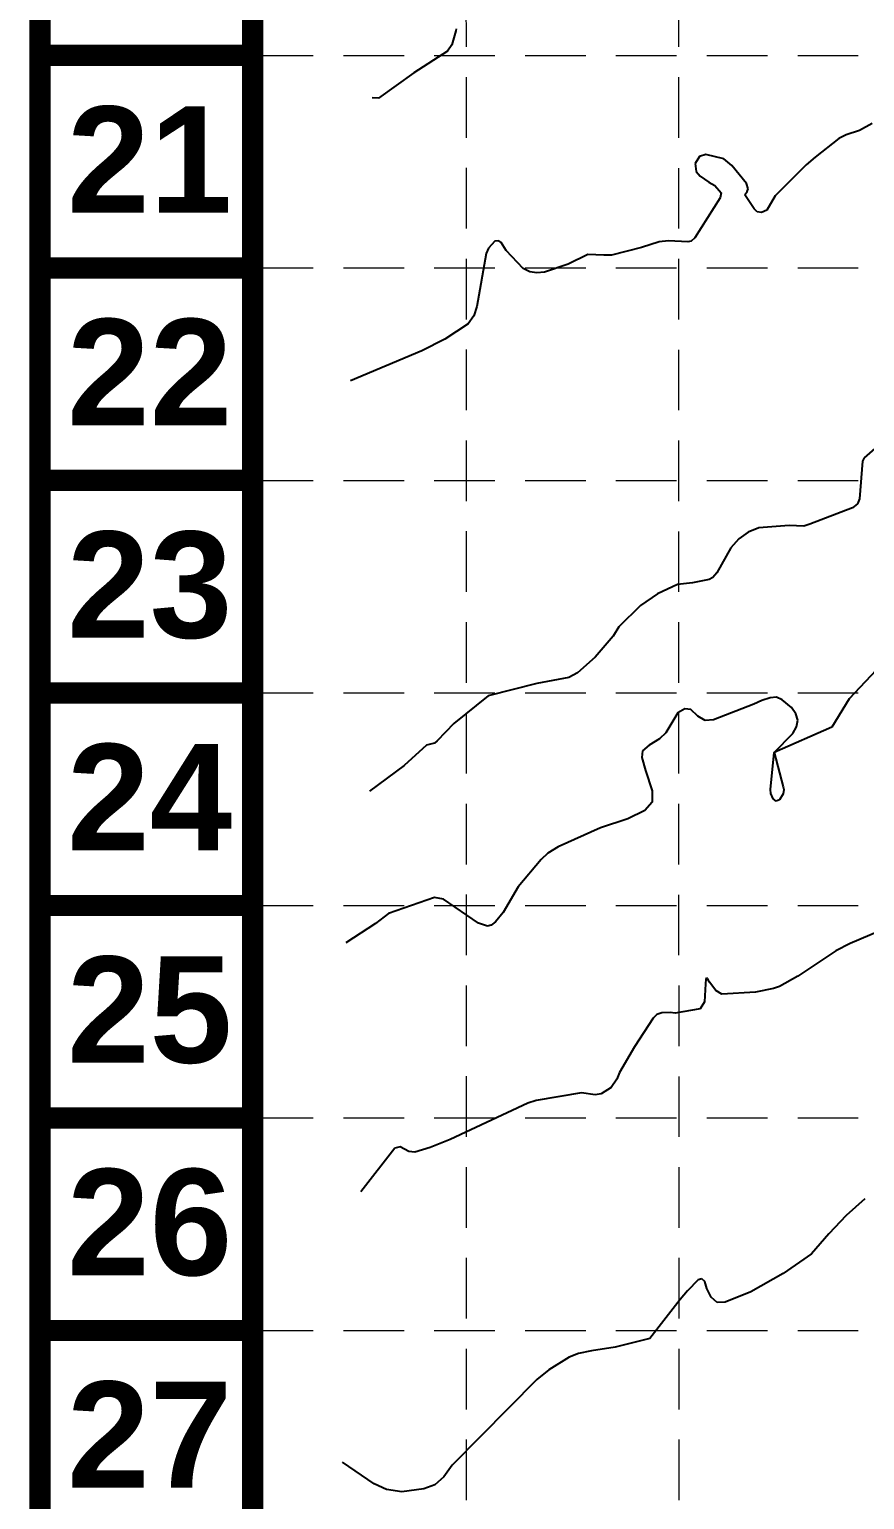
# Model space of a CAD drawing. Header units: inches. Extents: x 2520351 to 2523325, y 7106287 to 7111535.
# Drawn here: x 2520617.8 to 2520824.6, y 7108195.8 to 7108560 of the extents above; entities that cross this region are included whole.
import ezdxf
from ezdxf.enums import TextEntityAlignment as Align

# ---------------------------------------------------------------- set-up
doc = ezdxf.new("R2010")
doc.units = ezdxf.units.IN
doc.header["$MEASUREMENT"] = 0
for name, pattern in [('DASHED', [0.75, 0.5, -0.25]), ('HIDDEN', [0.375, 0.25, -0.125]), ('Xbndy-SC$0$HIDDEN', [0.375, 0.25, -0.125]), ('Xbndy-SC$0$PHANTOM2', [1.25, 0.625, -0.125, 0.125, -0.125, 0.125, -0.125])]:
    doc.linetypes.add(name, pattern=pattern)
for name, color, linetype in [('BASE', 7, 'Continuous'), ('CONTOURS', 35, 'Continuous'), ('GRID', 254, 'DASHED'), ('Xbndy-SC$0$ESMT-WTR-RIDGE', 7, 'Xbndy-SC$0$HIDDEN')]:
    doc.layers.add(name, color=color, linetype=linetype)
doc.layers.add('Xbndy-SC$0$ROW-EX', color=5, linetype='Xbndy-SC$0$PHANTOM2', lineweight=0)
doc.styles.get("Standard").update_dxf_attribs({"font": 'ARIALBD.TTF'})

msp = doc.modelspace()

# ---------------------------------------------------------------- linework, layer by layer
at = {"layer": 'BASE', "const_width": 5.26}
for points in [[(2522726.09, 7106289.98), (2522726.09, 7109659.08), (2520620.41, 7109659.08), (2520620.41, 7106289.98)], [(2522673.45, 7106342.62), (2522673.45, 7109606.44), (2520673.05, 7109606.44), (2520673.05, 7106342.62)]]:
    msp.add_lwpolyline(points, close=True, dxfattribs=at)
for points in [[(2520673.05, 7108553.59), (2520620.41, 7108553.59)], [(2520673.05, 7108500.95), (2520620.41, 7108500.95)], [(2520673.05, 7108448.31), (2520620.41, 7108448.31)], [(2520673.05, 7108395.66), (2520620.41, 7108395.66)], [(2520673.05, 7108343.02), (2520620.41, 7108343.02)], [(2520673.05, 7108290.38), (2520620.41, 7108290.38)], [(2520673.05, 7108237.74), (2520620.41, 7108237.74)]]:
    msp.add_lwpolyline(points, dxfattribs=at)
at = {"layer": 'CONTOURS'}
for p, q in [((2520723.35, 7108559.69, 735), (2520722.39, 7108556.23, 735)), ((2520723.43, 7108560.17, 735), (2520723.35, 7108559.69, 735)), ((2520722.39, 7108556.23, 735), (2520721.3, 7108554.65, 735)), ((2520721.3, 7108554.65, 735), (2520713, 7108549.27, 735)), ((2520713, 7108549.27, 735), (2520704.25, 7108542.99, 735)), ((2520704.25, 7108542.99, 735), (2520702.66, 7108543.12, 735)), ((2520826.47, 7108536.7, 734), (2520823.36, 7108534.99, 734)), ((2520818.25, 7108533.04, 734), (2520812.38, 7108528.37, 734)), ((2520820.08, 7108533.92, 734), (2520818.25, 7108533.04, 734)), ((2520823.36, 7108534.99, 734), (2520820.08, 7108533.92, 734)), ((2520783.76, 7108528.55, 734), (2520782.69, 7108526.82, 734)), ((2520782.69, 7108526.82, 734), (2520782.9, 7108524.81, 734)), ((2520785.28, 7108529.01, 734), (2520783.76, 7108528.55, 734)), ((2520789.75, 7108527.95, 734), (2520785.28, 7108529.01, 734)), ((2520791.7, 7108526.32, 734), (2520789.75, 7108527.95, 734)), ((2520795.37, 7108521.88, 734), (2520791.7, 7108526.32, 734)), ((2520810.11, 7108526.47, 734), (2520802.49, 7108518.78, 734)), ((2520812.38, 7108528.37, 734), (2520810.11, 7108526.47, 734)), ((2520782.9, 7108524.81, 734), (2520783.86, 7108523.67, 734)), ((2520783.86, 7108523.67, 734), (2520786.07, 7108522.15, 734)), ((2520786.07, 7108522.15, 734), (2520787.52, 7108521.36, 734)), ((2520788.82, 7108518.3, 734), (2520782.54, 7108508.39, 734)), ((2520787.52, 7108521.36, 734), (2520789.07, 7108519.56, 734)), ((2520789.07, 7108519.56, 734), (2520788.82, 7108518.3, 734)), ((2520794.94, 7108519.09, 734), (2520795.55, 7108519.84, 734)), ((2520797.25, 7108515.56, 734), (2520794.94, 7108519.09, 734)), ((2520795.76, 7108520.53, 734), (2520795.37, 7108521.88, 734)), ((2520795.55, 7108519.84, 734), (2520795.76, 7108520.53, 734)), ((2520802.49, 7108518.78, 734), (2520800.44, 7108515.29, 734)), ((2520798.05, 7108514.87, 734), (2520797.25, 7108515.56, 734)), ((2520799.08, 7108514.65, 734), (2520798.05, 7108514.87, 734)), ((2520800.44, 7108515.29, 734), (2520799.08, 7108514.65, 734)), ((2520733.08, 7108507.54, 734), (2520731.48, 7108505.84, 734)), ((2520734.05, 7108507.69, 734), (2520733.08, 7108507.54, 734)), ((2520734.65, 7108507.25, 734), (2520734.05, 7108507.69, 734)), ((2520773.77, 7108507.37, 734), (2520769.34, 7108505.99, 734)), ((2520776.02, 7108507.68, 734), (2520773.77, 7108507.37, 734)), ((2520780.81, 7108507.43, 734), (2520776.02, 7108507.68, 734)), ((2520781.65, 7108507.6, 734), (2520780.81, 7108507.43, 734)), ((2520782.54, 7108508.39, 734), (2520781.65, 7108507.6, 734)), ((2520730.9, 7108504.53, 734), (2520728.58, 7108491.39, 734)), ((2520731.48, 7108505.84, 734), (2520730.9, 7108504.53, 734)), ((2520735.81, 7108505.28, 734), (2520734.65, 7108507.25, 734)), ((2520740.08, 7108500.81, 734), (2520735.81, 7108505.28, 734)), ((2520756.1, 7108504.29, 734), (2520751.18, 7108501.86, 734)), ((2520760.03, 7108504.07, 734), (2520756.1, 7108504.29, 734)), ((2520761.94, 7108504.08, 734), (2520760.03, 7108504.07, 734)), ((2520769.34, 7108505.99, 734), (2520761.94, 7108504.08, 734)), ((2520741.68, 7108499.98, 734), (2520740.08, 7108500.81, 734)), ((2520751.18, 7108501.86, 734), (2520745.36, 7108499.86, 734)), ((2520743.46, 7108499.73, 734), (2520741.68, 7108499.98, 734)), ((2520745.36, 7108499.86, 734), (2520743.46, 7108499.73, 734)), ((2520728.58, 7108491.39, 734), (2520727.82, 7108489.07, 734)), ((2520726.43, 7108487.08, 734), (2520720.67, 7108483.31, 734)), ((2520727.82, 7108489.07, 734), (2520726.43, 7108487.08, 734)), ((2520720.67, 7108483.31, 734), (2520714.99, 7108480.42, 734)), ((2520714.99, 7108480.42, 734), (2520697.31, 7108472.94, 734)), ((2520831.12, 7108459.69, 733), (2520824.55, 7108453.9, 733)), ((2520824.11, 7108453.09, 733), (2520823.34, 7108443.74, 733)), ((2520824.55, 7108453.9, 733), (2520824.11, 7108453.09, 733)), ((2520822.89, 7108442.54, 733), (2520821.6, 7108441.5, 733)), ((2520823.34, 7108443.74, 733), (2520822.89, 7108442.54, 733)), ((2520821.6, 7108441.5, 733), (2520811.06, 7108437.43, 733)), ((2520795.82, 7108435.48, 733), (2520793.44, 7108433.83, 733)), ((2520798.39, 7108436.55, 733), (2520795.82, 7108435.48, 733)), ((2520805.96, 7108437.17, 733), (2520798.39, 7108436.55, 733)), ((2520809.54, 7108436.99, 733), (2520805.96, 7108437.17, 733)), ((2520811.06, 7108437.43, 733), (2520809.54, 7108436.99, 733)), ((2520791.52, 7108431.63, 733), (2520788.06, 7108425.4, 733)), ((2520793.44, 7108433.83, 733), (2520791.52, 7108431.63, 733)), ((2520786.13, 7108423.73, 733), (2520782.03, 7108422.92, 733)), ((2520787.02, 7108424.22, 733), (2520786.13, 7108423.73, 733)), ((2520788.06, 7108425.4, 733), (2520787.02, 7108424.22, 733)), ((2520773.35, 7108420.22, 733), (2520769.13, 7108417.3, 733)), ((2520778.26, 7108422.52, 733), (2520773.35, 7108420.22, 733)), ((2520782.03, 7108422.92, 733), (2520778.26, 7108422.52, 733)), ((2520769.13, 7108417.3, 733), (2520763.76, 7108412.05, 733)), ((2520762.32, 7108409.76, 733), (2520757.9, 7108404.5, 733)), ((2520763.76, 7108412.05, 733), (2520762.32, 7108409.76, 733)), ((2520757.9, 7108404.5, 733), (2520753.53, 7108400.68, 733)), ((2520828.79, 7108402.68, 732), (2520820.77, 7108394.24, 732)), ((2520751.33, 7108399.48, 733), (2520743.43, 7108398.02, 733)), ((2520753.53, 7108400.68, 733), (2520751.33, 7108399.48, 733)), ((2520731.37, 7108394.94, 733), (2520722.87, 7108388.06, 733)), ((2520743.43, 7108398.02, 733), (2520731.37, 7108394.94, 733)), ((2520801.25, 7108394.49, 732), (2520799.16, 7108393.75, 732)), ((2520802.79, 7108394.59, 732), (2520801.25, 7108394.49, 732)), ((2520804.19, 7108393.93, 732), (2520802.79, 7108394.59, 732)), ((2520780.12, 7108391.74, 732), (2520778.37, 7108390.71, 732)), ((2520781.62, 7108391.58, 732), (2520780.12, 7108391.74, 732)), ((2520783.33, 7108389.94, 732), (2520781.62, 7108391.58, 732)), ((2520797.22, 7108392.88, 732), (2520787.24, 7108389, 732)), ((2520799.16, 7108393.75, 732), (2520797.22, 7108392.88, 732)), ((2520806.5, 7108392.02, 732), (2520804.19, 7108393.93, 732)), ((2520807.56, 7108390.48, 732), (2520806.5, 7108392.02, 732)), ((2520820.77, 7108394.24, 732), (2520816.52, 7108387.21, 732)), ((2520722.87, 7108388.06, 733), (2520718.76, 7108383.84, 733)), ((2520778.37, 7108390.71, 732), (2520775.4, 7108385.81, 732)), ((2520785.14, 7108388.86, 732), (2520783.33, 7108389.94, 732)), ((2520787.24, 7108389, 732), (2520785.14, 7108388.86, 732)), ((2520816.52, 7108387.21, 732), (2520802.22, 7108380.88, 732)), ((2520806.84, 7108385.64, 732), (2520807.74, 7108387.29, 732)), ((2520808.07, 7108388.91, 732), (2520807.56, 7108390.48, 732)), ((2520807.74, 7108387.29, 732), (2520808.07, 7108388.91, 732)), ((2520718.76, 7108383.84, 733), (2520718.07, 7108383.2, 733)), ((2520773.84, 7108384.26, 732), (2520771.25, 7108382.76, 732)), ((2520775.4, 7108385.81, 732), (2520773.84, 7108384.26, 732)), ((2520802.22, 7108380.88, 732), (2520806.84, 7108385.64, 732)), ((2520716.14, 7108382.71, 733), (2520710.61, 7108377.66, 733)), ((2520718.07, 7108383.2, 733), (2520716.14, 7108382.71, 733)), ((2520769.59, 7108381.35, 732), (2520769.45, 7108379.69, 732)), ((2520771.25, 7108382.76, 732), (2520769.59, 7108381.35, 732)), ((2520801.33, 7108371.73, 732), (2520802.22, 7108380.88, 732)), ((2520802.22, 7108380.88, 732), (2520804.48, 7108372.43, 732)), ((2520710.61, 7108377.66, 733), (2520702, 7108371.33, 733)), ((2520769.45, 7108379.69, 732), (2520770.36, 7108376.42, 732)), ((2520770.36, 7108376.42, 732), (2520772.02, 7108371.44, 732)), ((2520772.02, 7108371.44, 732), (2520772.02, 7108368.63, 732)), ((2520801.38, 7108370.76, 732), (2520801.33, 7108371.73, 732)), ((2520801.95, 7108369.41, 732), (2520801.38, 7108370.76, 732)), ((2520802.69, 7108368.88, 732), (2520801.95, 7108369.41, 732)), ((2520803.51, 7108369.18, 732), (2520802.69, 7108368.88, 732)), ((2520804.43, 7108370.64, 732), (2520803.51, 7108369.18, 732)), ((2520804.58, 7108371.71, 732), (2520804.43, 7108370.64, 732)), ((2520804.48, 7108372.43, 732), (2520804.58, 7108371.71, 732)), ((2520770.17, 7108366.51, 732), (2520766, 7108364.51, 732)), ((2520772.02, 7108368.63, 732), (2520770.17, 7108366.51, 732)), ((2520759.23, 7108362.27, 732), (2520748.73, 7108357.54, 732)), ((2520766, 7108364.51, 732), (2520759.23, 7108362.27, 732)), ((2520744.48, 7108354.43, 732), (2520738.82, 7108347.67, 732)), ((2520746.15, 7108355.97, 732), (2520744.48, 7108354.43, 732)), ((2520748.73, 7108357.54, 732), (2520746.15, 7108355.97, 732)), ((2520738.82, 7108347.67, 732), (2520735.13, 7108341.24, 732)), ((2520718.06, 7108345.03, 732), (2520706.72, 7108341.05, 732)), ((2520720.34, 7108344.58, 732), (2520718.06, 7108345.03, 732)), ((2520728.99, 7108338.63, 732), (2520720.34, 7108344.58, 732)), ((2520706.72, 7108341.05, 732), (2520703.5, 7108338.56, 732)), ((2520735.13, 7108341.24, 732), (2520733.22, 7108338.98, 732)), ((2520703.5, 7108338.56, 732), (2520696.11, 7108333.8, 732)), ((2520731.21, 7108337.88, 732), (2520728.99, 7108338.63, 732)), ((2520732.16, 7108338.1, 732), (2520731.21, 7108337.88, 732)), ((2520733.22, 7108338.98, 732), (2520732.16, 7108338.1, 732)), ((2520834.94, 7108339.47, 731), (2520821.06, 7108333.6, 731)), ((2520821.06, 7108333.6, 731), (2520817.48, 7108331.76, 731)), ((2520817.48, 7108331.76, 731), (2520808.12, 7108325.48, 731)), ((2520808.12, 7108325.48, 731), (2520803.53, 7108322.96, 731)), ((2520785.24, 7108323.62, 731), (2520784.93, 7108319.12, 731)), ((2520785.28, 7108324.79, 731), (2520785.24, 7108323.62, 731)), ((2520785.46, 7108325.02, 731), (2520785.28, 7108324.79, 731)), ((2520785.73, 7108324.9, 731), (2520785.46, 7108325.02, 731)), ((2520786.25, 7108324, 731), (2520785.73, 7108324.9, 731)), ((2520787.77, 7108321.92, 731), (2520786.25, 7108324, 731)), ((2520789.29, 7108321.04, 731), (2520787.77, 7108321.92, 731)), ((2520802.09, 7108322.45, 731), (2520797.64, 7108321.54, 731)), ((2520803.53, 7108322.96, 731), (2520802.09, 7108322.45, 731)), ((2520784.93, 7108319.12, 731), (2520783.93, 7108317.43, 731)), ((2520797.64, 7108321.54, 731), (2520789.29, 7108321.04, 731)), ((2520772.24, 7108315.14, 731), (2520767.65, 7108307.98, 731)), ((2520773.19, 7108316, 731), (2520772.24, 7108315.14, 731)), ((2520774.41, 7108316.39, 731), (2520773.19, 7108316, 731)), ((2520776.5, 7108316.49, 731), (2520774.41, 7108316.39, 731)), ((2520777.73, 7108316.37, 731), (2520776.5, 7108316.49, 731)), ((2520783.93, 7108317.43, 731), (2520777.73, 7108316.37, 731)), ((2520767.65, 7108307.98, 731), (2520763.89, 7108301.62, 731)), ((2520763.29, 7108299.98, 731), (2520761.88, 7108297.96, 731)), ((2520763.89, 7108301.62, 731), (2520763.29, 7108299.98, 731)), ((2520754.48, 7108296.6, 731), (2520743.29, 7108294.69, 731)), ((2520757.91, 7108296.12, 731), (2520754.48, 7108296.6, 731)), ((2520759.4, 7108296.35, 731), (2520757.91, 7108296.12, 731)), ((2520761.88, 7108297.96, 731), (2520759.4, 7108296.35, 731)), ((2520741.24, 7108294.08, 731), (2520722.02, 7108285.02, 731)), ((2520743.29, 7108294.69, 731), (2520741.24, 7108294.08, 731)), ((2520708.25, 7108282.88, 731), (2520699.85, 7108272.05, 731)), ((2520709.63, 7108283.2, 731), (2520708.25, 7108282.88, 731)), ((2520711.77, 7108282.1, 731), (2520709.63, 7108283.2, 731)), ((2520713.26, 7108281.93, 731), (2520711.77, 7108282.1, 731)), ((2520717.02, 7108283.05, 731), (2520713.26, 7108281.93, 731)), ((2520722.02, 7108285.02, 731), (2520717.02, 7108283.05, 731)), ((2520824.69, 7108270.35, 730), (2520820.03, 7108266.2, 730)), ((2520820.03, 7108266.2, 730), (2520815.75, 7108261.65, 730)), ((2520815.75, 7108261.65, 730), (2520811.49, 7108256.69, 730)), ((2520811.49, 7108256.69, 730), (2520804.46, 7108251.88, 730)), ((2520783.37, 7108250.3, 730), (2520780.75, 7108247.58, 730)), ((2520784.35, 7108250.56, 730), (2520783.37, 7108250.3, 730)), ((2520785.05, 7108249.83, 730), (2520784.35, 7108250.56, 730)), ((2520785.57, 7108248.15, 730), (2520785.05, 7108249.83, 730)), ((2520804.46, 7108251.88, 730), (2520796.42, 7108247.33, 730)), ((2520778.98, 7108245.44, 730), (2520771.44, 7108235.77, 730)), ((2520780.75, 7108247.58, 730), (2520778.98, 7108245.44, 730)), ((2520786.65, 7108245.95, 730), (2520785.57, 7108248.15, 730)), ((2520788.14, 7108244.68, 730), (2520786.65, 7108245.95, 730)), ((2520796.42, 7108247.33, 730), (2520790.11, 7108244.71, 730)), ((2520790.11, 7108244.71, 730), (2520788.14, 7108244.68, 730)), ((2520771.44, 7108235.77, 730), (2520762.88, 7108233.64, 730)), ((2520751.49, 7108231.12, 730), (2520746.43, 7108228, 730)), ((2520753.78, 7108232.07, 730), (2520751.49, 7108231.12, 730)), ((2520757.02, 7108232.71, 730), (2520753.78, 7108232.07, 730)), ((2520762.88, 7108233.64, 730), (2520757.02, 7108232.71, 730)), ((2520746.43, 7108228, 730), (2520743.43, 7108225.6, 730)), ((2520743.43, 7108225.6, 730), (2520722.48, 7108204.39, 730)), ((2520703.14, 7108199.77, 730), (2520695.28, 7108205.14, 730)), ((2520720.38, 7108201.48, 730), (2520718.22, 7108199.5, 730)), ((2520722.48, 7108204.39, 730), (2520720.38, 7108201.48, 730)), ((2520706.21, 7108198.37, 730), (2520703.14, 7108199.77, 730)), ((2520710.05, 7108197.76, 730), (2520706.21, 7108198.37, 730)), ((2520715.48, 7108198.47, 730), (2520710.05, 7108197.76, 730)), ((2520718.22, 7108199.5, 730), (2520715.48, 7108198.47, 730))]:
    msp.add_line(p, q, dxfattribs=at)
at = {"layer": 'GRID', "color": 252, "linetype": 'HIDDEN', "lineweight": 0, "ltscale": 60}
for p, q in [((2520726.17, 7106553.2), (2520725.89, 7109604.46)), ((2520779.04, 7106553.19), (2520778.38, 7109604.43)), ((2520673.05, 7108553.59), (2522673.45, 7108553.59)), ((2520673.05, 7108500.95), (2522673.45, 7108500.95)), ((2520673.05, 7108448.31), (2522673.45, 7108448.31)), ((2520673.05, 7108395.66), (2522673.45, 7108395.66)), ((2520673.05, 7108343.02), (2522673.45, 7108343.02)), ((2520673.05, 7108290.38), (2522673.45, 7108290.38)), ((2520673.05, 7108237.74), (2522673.45, 7108237.74))]:
    msp.add_line(p, q, dxfattribs=at)
at = {"layer": 'Xbndy-SC$0$ESMT-WTR-RIDGE', "color": 0}
msp.add_arc((2517933.39, 7108856.88), 3165, 330.82487, 358.54955, dxfattribs=at)
at = {"layer": 'Xbndy-SC$0$ROW-EX', "color": 0}
for centre, radius, start, end in [((2517933.39, 7108856.88), 3040, 335.37242, 0.62016), ((2518054.6, 7108856.49), 3040, 330.36166, 0.62016), ((2517942.97, 7108848.18), 3040, 334.94274, 0.62016), ((2517933.39, 7108856.88), 3160, 330.98766, 358.42365)]:
    msp.add_arc(centre, radius, start, end, dxfattribs=at)

# ---------------------------------------------------------------- texts
at = {"layer": 'BASE'}
for s, p in [('21', (2520647.57, 7108527.79)), ('22', (2520647.57, 7108475.14)), ('23', (2520647.57, 7108422.5)), ('24', (2520647.57, 7108369.86)), ('25', (2520647.57, 7108317.22)), ('26', (2520647.57, 7108264.58)), ('27', (2520647.57, 7108211.93))]:
    msp.add_text(s, height=26.321, dxfattribs=at).set_placement(p, align=Align.MIDDLE_CENTER)

doc.saveas('drawing.dxf')
